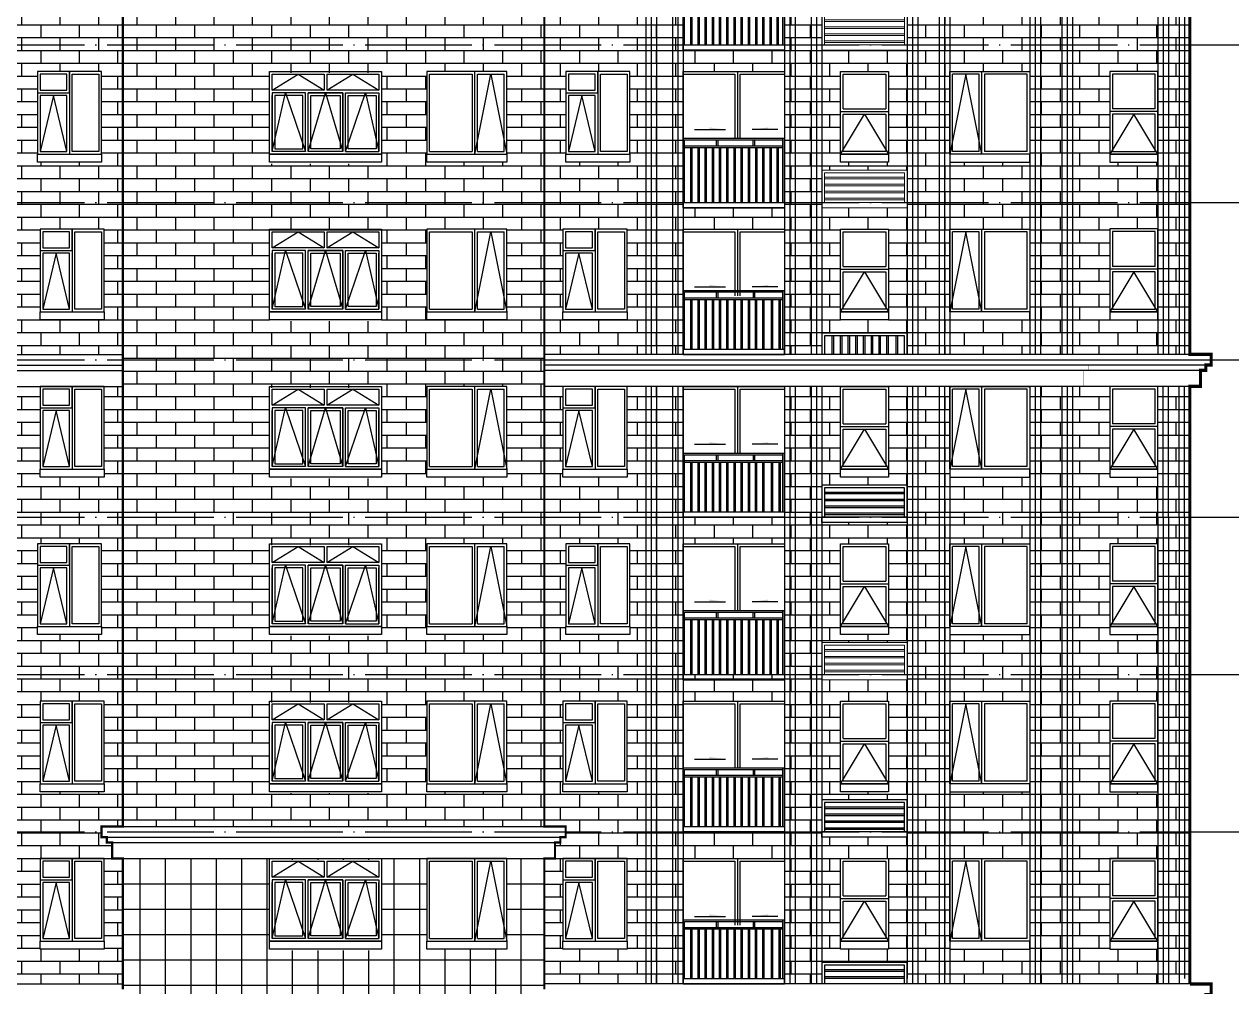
# Model space of a CAD drawing. Extents: x 115549 to 768939, y -502199 to 402497.
# Drawn here: x 205468 to 228105, y -29338 to -11293 of the extents above; entities that cross this region are included whole.
import ezdxf

# ---------------------------------------------------------------- set-up
doc = ezdxf.new("R2010")
doc.units = 0
doc.header["$LTSCALE"] = 1000
doc.header["$MEASUREMENT"] = 0
doc.linetypes.add('DOTE', pattern=[2.42, 2, -0.2, 0.02, -0.2])
doc.layers.add('_0', color=7, linetype='Continuous', lineweight=9)
for name, color, linetype in [('DIM_SYMB', 3, 'Continuous'), ('DOTE', 16, 'DOTE'), ('LM-玻璃', 146, 'Continuous'), ('WINDOW', 4, 'Continuous'), ('栏杆', 11, 'Continuous'), ('看线', 163, 'Continuous'), ('窗口线', 7, 'Continuous'), ('立面线', 172, 'Continuous')]:
    doc.layers.add(name, color=color, linetype=linetype)
pattern_1 = [(0, (-135683.46, -101699.97), (0, 240.41565), []), (90, (-135683.46, -101699.97), (-360.5784, 240.41565), [240.41565, -240.4156])]

# ---------------------------------------------------------------- blocks, each defined once
blk = doc.blocks.new('fdfsassd')
at = {"layer": 'LM-玻璃', "ltscale": 0.2}
for p, q in [((-629916, -556267), (-629916, -554817)), ((-629916, -554817), (-629116, -554817)), ((-629116, -554817), (-629116, -556267)), ((-629016, -554817), (-628516, -554817)), ((-628516, -556267), (-628516, -554817)), ((-629966, -556317), (-628466, -556317)), ((-629916, -556267), (-629116, -556267)), ((-629916, -556267), (-629116, -556267)), ((-629866, -556267), (-629866, -556267)), ((-629116, -556267), (-629116, -556267)), ((-629066, -556267), (-629066, -556267)), ((-629016, -556267), (-628516, -556267)), ((-629016, -556267), (-628566, -556267)), ((-628516, -556267), (-628516, -556267))]:
    blk.add_line(p, q, dxfattribs=at)
blk.add_lwpolyline([(-628466, -554767), (-629966, -554767), (-629966, -556317), (-628466, -556317)], close=True, dxfattribs=at)
for points in [[(-628516, -554767), (-629916, -554767)], [(-629066, -556317), (-629066, -554767)], [(-629016, -555767), (-629016, -554817)], [(-629016, -556267), (-629016, -555666)], [(-629016, -556267), (-629016, -556267)]]:
    blk.add_lwpolyline(points, dxfattribs=at)
at = {"layer": 'WINDOW', "color": 250}
blk.add_lwpolyline([(-629066, -556317), (-628766, -554817), (-628466, -556317)], dxfattribs=at)
blk = doc.blocks.new('dfgfdgdfdd')
at = {"layer": 'LM-玻璃', "ltscale": 0.2}
blk.add_lwpolyline([(-627266, -557867), (-626366, -557867), (-626366, -559417), (-627266, -559417)], close=True, dxfattribs=at)
for points in [[(-627216, -558567), (-627216, -557917), (-626416, -557917), (-626416, -558567)], [(-627266, -558617), (-626366, -558617)], [(-627216, -558567), (-626416, -558567)], [(-626416, -558667), (-626416, -559367), (-627216, -559367), (-627216, -558667)], [(-627216, -558667), (-626416, -558667)]]:
    blk.add_lwpolyline(points, dxfattribs=at)
at = {"layer": 'WINDOW', "color": 250}
blk.add_lwpolyline([(-627266, -559417), (-626816, -558667), (-626366, -559417)], dxfattribs=at)
blk = doc.blocks.new('stgewrtwertwertw')
at = {"layer": 'DIM_SYMB'}
for points in [[(421374, 195878), (421074, 195878), (421074, 195918)], [(421877, 195878), (422177, 195878), (422177, 195918)]]:
    blk.add_hatch(color=256, dxfattribs=at).paths.add_polyline_path(points)
at = {"color": 4}
for p, q in [((423230, 194984), (424730, 194984)), ((423230, 194954), (424730, 194954)), ((423230, 194853), (424730, 194853)), ((423230, 194823), (424730, 194823)), ((423230, 194723), (424730, 194723)), ((423230, 194693), (424730, 194693)), ((423230, 194593), (424730, 194593)), ((423230, 194563), (424730, 194563))]:
    blk.add_line(p, q, dxfattribs=at)
at = {"const_width": 60}
blk.add_lwpolyline([(430080, 197464), (430080, 194514)], dxfattribs=at)
at = {"color": 4}
for points in [[(423180, 195114), (423180, 194514)], [(424780, 194514), (424780, 195114), (423183, 195114)], [(424730, 194514), (424730, 195064), (423230, 195064)], [(423230, 195064), (423230, 194514)]]:
    blk.add_lwpolyline(points, dxfattribs=at)
for points in [[(424780, 194514), (424780, 194514), (423180, 194514)], [(423180, 194414), (423180, 194414), (423180, 194514)], [(424780, 194414), (424780, 194414), (424780, 194514)], [(424780, 194414), (424780, 194414), (424780, 194514)], [(424780, 194414), (424780, 194414), (424780, 194514)], [(424780, 194414), (424780, 194414), (424780, 194514)], [(424780, 194414), (424780, 194414), (424780, 194514)], [(424780, 194414), (424780, 194414), (424780, 194514)], [(424780, 194414), (424780, 194414), (423180, 194414)]]:
    blk.add_lwpolyline(points)
at = {"layer": 'DIM_SYMB'}
for points in [[(420796, 195878), (420796, 195878), (421374, 195878)], [(422354, 195878), (422354, 195878), (421877, 195878)]]:
    blk.add_lwpolyline(points, dxfattribs=at)
at = {"layer": 'LM-玻璃', "ltscale": 0.2}
for p, q in [((420580, 195714), (420580, 196964)), ((420580, 196964), (422480, 196964))]:
    blk.add_line(p, q, dxfattribs=at)
for points in [[(409680, 195414), (409680, 196964), (408480, 196964), (408480, 195414), (409680, 195414)], [(409080, 196964), (409080, 195414)], [(419580, 195414), (419580, 196964), (418380, 196964), (418380, 195414), (419580, 195414)], [(418980, 196964), (418980, 195414)], [(421602, 196964), (421602, 195714)], [(422480, 196964), (422480, 195714)], [(420580, 196914), (421552, 196914)], [(421552, 196914), (421552, 195714)], [(421652, 195714), (421652, 196914)], [(421652, 196914), (422480, 196914)]]:
    blk.add_lwpolyline(points, dxfattribs=at)
for points in [[(409080, 196964), (408480, 196964), (408480, 196564), (409080, 196564)], [(418980, 196964), (418380, 196964), (418380, 196564), (418980, 196564)], [(409030, 196914), (408530, 196914), (408530, 196614), (409030, 196614)], [(409130, 196914), (409630, 196914), (409630, 195464), (409130, 195464)], [(418930, 196914), (418430, 196914), (418430, 196614), (418930, 196614)], [(419030, 196914), (419530, 196914), (419530, 195464), (419030, 195464)], [(409030, 196514), (408530, 196514), (408530, 195464), (409030, 195464)], [(418930, 196514), (418430, 196514), (418430, 195464), (418930, 195464)]]:
    blk.add_lwpolyline(points, close=True, dxfattribs=at)
at = {"layer": 'WINDOW', "color": 250}
for points in [[(409030, 195464), (408780, 196514), (408530, 195464)], [(418930, 195464), (418680, 196514), (418430, 195464)]]:
    blk.add_lwpolyline(points, dxfattribs=at)
at = {"layer": '栏杆', "ltscale": 0.2}
for p, q in [((420580, 195714), (422480, 195714)), ((420610, 195684), (422450, 195684)), ((420610, 195574), (422450, 195574)), ((420610, 195544), (422450, 195544)), ((420580, 194514), (422480, 194514)), ((420580, 194414), (422480, 194414))]:
    blk.add_line(p, q, dxfattribs=at)
for points in [[(420580, 194514), (420580, 195714)], [(420610, 194514), (420610, 195684)], [(421208, 195574), (421208, 195684)], [(421238, 195574), (421238, 195684)], [(421897, 195574), (421897, 195684)], [(421927, 195574), (421927, 195684)], [(422450, 194514), (422450, 195714)], [(422480, 194514), (422480, 195714)], [(420720, 195544), (420720, 194514)], [(420745, 195544), (420745, 194514)], [(420855, 195544), (420855, 194514)], [(420880, 195544), (420880, 194514)], [(420990, 195544), (420990, 194514)], [(421015, 195544), (421015, 194514)], [(421125, 195544), (421125, 194514)], [(421150, 195544), (421150, 194514)], [(421260, 195544), (421260, 194514)], [(421285, 195544), (421285, 194514)], [(421395, 195544), (421395, 194514)], [(421420, 195544), (421420, 194514)], [(421530, 195544), (421530, 194514)], [(421555, 195544), (421555, 194514)], [(421665, 195544), (421665, 194514)], [(421690, 195544), (421690, 194514)], [(421800, 195544), (421800, 194514)], [(421825, 195544), (421825, 194514)], [(421935, 195544), (421935, 194514)], [(421960, 195544), (421960, 194514)], [(422070, 195544), (422070, 194514)], [(422095, 195544), (422095, 194514)], [(422205, 195544), (422205, 194514)], [(422230, 195544), (422230, 194514)], [(422340, 195544), (422340, 194514)], [(422365, 195544), (422365, 194514)]]:
    blk.add_lwpolyline(points, dxfattribs=at)
blk.add_lwpolyline([(420580, 194514), (422480, 194514), (422480, 194414), (420580, 194414)], close=True, dxfattribs=at)
at = {"layer": '立面线'}
for p, q in [((419880, 197464), (419880, 194514)), ((419880, 197464), (419880, 194514)), ((419980, 197464), (419980, 194514)), ((420080, 197464), (420080, 194514)), ((420380, 197464), (420380, 194514)), ((420480, 197464), (420480, 194514)), ((420580, 197464), (420580, 194414)), ((422480, 197464), (422480, 194514)), ((422580, 197464), (422580, 194514)), ((422680, 197464), (422680, 194514)), ((422980, 197464), (422980, 194514)), ((423080, 197464), (423080, 194514)), ((423180, 197464), (423180, 194514)), ((424780, 197464), (424780, 194514)), ((424880, 197464), (424880, 194514)), ((424980, 197464), (424980, 194514)), ((425380, 197464), (425380, 194514)), ((425480, 197464), (425480, 194514)), ((425580, 197464), (425580, 194514)), ((427080, 197464), (427080, 194514)), ((427180, 197464), (427180, 194514)), ((427280, 197464), (427280, 194514)), ((427680, 197464), (427680, 194514)), ((427780, 197464), (427780, 194514)), ((427880, 197464), (427880, 194514)), ((429480, 197464), (429480, 194514)), ((429580, 197464), (429580, 194514)), ((429680, 197464), (429680, 194514)), ((429880, 197464), (429880, 194514)), ((429980, 197464), (429980, 194514))]:
    blk.add_line(p, q, dxfattribs=at)
at = {"layer": '立面线', "color": 0, "const_width": 40}
for points in [[(410080, 197464), (410080, 194514)], [(417980, 197464), (417980, 194514)]]:
    blk.add_lwpolyline(points, dxfattribs=at)
at = {"layer": '立面线', "ltscale": 20}
for points in [[(408480, 195414), (409680, 195414), (409680, 195264), (408480, 195264)], [(415780, 195414), (417280, 195414), (417280, 195264), (415780, 195264)], [(418380, 195414), (419580, 195414), (419580, 195264), (418380, 195264)], [(423529, 195414), (424429, 195414), (424429, 195264), (423529, 195264)], [(427080, 195414), (425580, 195414), (425580, 195264), (427080, 195264)], [(429480, 195414), (428580, 195414), (428580, 195264), (429480, 195264)]]:
    blk.add_lwpolyline(points, close=True, dxfattribs=at)
at = {"layer": 'WINDOW'}
for name, p in [('fdfsassd', (1045746, 751731)), ('dfgfdgdfdd', (1050796, 754831))]:
    blk.add_blockref(name, p, dxfattribs=at)
at = {"layer": 'WINDOW', "xscale": -1}
for name, p in [('fdfsassd', (-202887, 751731)), ('dfgfdgdfdd', (-197787, 754831))]:
    blk.add_blockref(name, p, dxfattribs=at)
blk = doc.blocks.new('edwd')
at = {"layer": '栏杆', "ltscale": 0.2}
for p, q in [((519110, -51680), (521010, -51680)), ((519140, -51710), (520980, -51710)), ((519140, -51820), (520980, -51820)), ((519140, -51850), (520980, -51850)), ((519110, -52780), (521010, -52780)), ((519110, -52880), (521010, -52880))]:
    blk.add_line(p, q, dxfattribs=at)
for points in [[(519110, -52780), (519110, -51680)], [(519140, -52780), (519140, -51710)], [(519738, -51820), (519738, -51710)], [(519768, -51820), (519768, -51710)], [(520428, -51820), (520428, -51710)], [(520458, -51820), (520458, -51710)], [(520980, -52780), (520980, -51680)], [(521010, -52780), (521010, -51680)], [(519250, -51850), (519250, -52780)], [(519275, -51850), (519275, -52780)], [(519385, -51850), (519385, -52780)], [(519410, -51850), (519410, -52780)], [(519520, -51850), (519520, -52780)], [(519545, -51850), (519545, -52780)], [(519655, -51850), (519655, -52780)], [(519680, -51850), (519680, -52780)], [(519790, -51850), (519790, -52780)], [(519815, -51850), (519815, -52780)], [(519925, -51850), (519925, -52780)], [(519950, -51850), (519950, -52780)], [(520060, -51850), (520060, -52780)], [(520085, -51850), (520085, -52780)], [(520195, -51850), (520195, -52780)], [(520220, -51850), (520220, -52780)], [(520330, -51850), (520330, -52780)], [(520355, -51850), (520355, -52780)], [(520465, -51850), (520465, -52780)], [(520490, -51850), (520490, -52780)], [(520600, -51850), (520600, -52780)], [(520625, -51850), (520625, -52780)], [(520760, -51850), (520760, -52780)], [(520785, -51850), (520785, -52780)], [(520905, -51850), (520905, -52780)], [(520930, -51850), (520930, -52780)]]:
    blk.add_lwpolyline(points, dxfattribs=at)
blk.add_lwpolyline([(519110, -52780), (521010, -52780), (521010, -52880), (519110, -52880)], close=True, dxfattribs=at)
blk = doc.blocks.new('setyetyetertyeryer')
at = {"layer": 'LM-玻璃', "ltscale": 0.2}
for p, q in [((362775, 78550), (362775, 78250)), ((362825, 78550), (362825, 78250)), ((362475, 77100), (362475, 78200)), ((363125, 77100), (363125, 78200))]:
    blk.add_line(p, q, dxfattribs=at)
for points in [[(361750, 78600), (363850, 78600), (363850, 77050), (361750, 77050)], [(362375, 78150), (361850, 78150), (361850, 77150), (362375, 77150)], [(362475, 78200), (363125, 78200), (363125, 77100), (362475, 77100)], [(362525, 78150), (363075, 78150), (363075, 77150), (362525, 77150)], [(363225, 78150), (363750, 78150), (363750, 77150), (363225, 77150)]]:
    blk.add_lwpolyline(points, close=True, dxfattribs=at)
for points in [[(361800, 78250), (361800, 78550), (362775, 78550)], [(361800, 78250), (361800, 78550), (362775, 78550)], [(362775, 78250), (361800, 78250), (361800, 78550), (362775, 78550)], [(362825, 78550), (363800, 78550), (363800, 78250)], [(362825, 78550), (363800, 78550), (363800, 78250)], [(362825, 78550), (363800, 78550), (363800, 78250), (362825, 78250)], [(362425, 77100), (362425, 78200), (361800, 78200), (361800, 77100)], [(362425, 77100), (361800, 77100), (361800, 78150)], [(363125, 78200), (362475, 78200)], [(363175, 77100), (363175, 78200), (363800, 78200), (363800, 77100)], [(363175, 77100), (363800, 77100), (363800, 78150)], [(363125, 77100), (362475, 77100)]]:
    blk.add_lwpolyline(points, dxfattribs=at)
at = {"layer": 'WINDOW', "color": 250}
for points in [[(361800, 78250), (362288, 78550), (362775, 78250)], [(362825, 78250), (363313, 78550), (363800, 78250)], [(361800, 77100), (362050, 78200), (362425, 77100)], [(362475, 77100), (362800, 78200), (363125, 77100)], [(363175, 77100), (363550, 78200), (363800, 77100)]]:
    blk.add_lwpolyline(points, dxfattribs=at)
at = {"layer": '立面线', "ltscale": 20}
blk.add_lwpolyline([(361750, 77050), (363850, 77050), (363850, 76900), (361750, 76900)], close=True, dxfattribs=at)

msp = doc.modelspace()

# ---------------------------------------------------------------- hatches: boundary and pattern name
at = {"layer": 'DIM_SYMB'}
for points in [[(218612, -16219), (218312, -16219), (218312, -16179)], [(219115.1, -16219), (219415.1, -16219), (219415.1, -16179)], [(218611.9, -19169), (218311.9, -19169), (218311.9, -19129)], [(219115.1, -19169), (219415.1, -19169), (219415.1, -19129)], [(218611.9, -25069), (218311.9, -25069), (218311.9, -25029)], [(219115.1, -25069), (219415.1, -25069), (219415.1, -25029)], [(218611.9, -28019), (218311.9, -28019), (218311.9, -27979)], [(219115.1, -28019), (219415.1, -28019), (219415.1, -27979)]]:
    msp.add_hatch(color=256, dxfattribs=at).paths.add_polyline_path(points)
at = {"layer": '看线'}
h = msp.add_hatch(dxfattribs=at)
h.set_pattern_fill('AR-BRSTD', color=32, scale=300)
h.set_pattern_definition(pattern_1)
h.paths.add_polyline_path([(207318, 8467), (215218, 8467), (215218, -26333), (207318, -26333)])
h.paths.add_polyline_path([(210068, 6741.8), (212168, 6741.8), (212168, 8441.8), (210068, 8441.8)], flags=16)
h.paths.add_polyline_path([(213018, 6767), (214518, 6767), (214518, 8467), (213018, 8467)], flags=16)
h.paths.add_polyline_path([(210068, 3791.8), (212168, 3791.8), (212168, 5491.8), (210068, 5491.8)], flags=16)
h.paths.add_polyline_path([(213018, 3817), (214518, 3817), (214518, 5517), (213018, 5517)], flags=16)
h.paths.add_polyline_path([(210068, 841.8), (211832.8, 841.8), (211832.8, 2541.8), (210068, 2541.8)], flags=0)
h.paths.add_polyline_path([(210068, 841.8), (211868, 841.8), (211868, 2541.8), (210068, 2541.8)], flags=16)
h.paths.add_polyline_path([(210068, 841.8), (211868, 841.8), (211868, 2541.8), (210068, 2541.8)], flags=16)
h.paths.add_polyline_path([(213018, 867), (214518, 867), (214518, 2567), (213018, 2567)], flags=16)
h.paths.add_polyline_path([(210068, -2108.2), (212168, -2108.2), (212168, -408.2), (210068, -408.2)], flags=16)
h.paths.add_polyline_path([(213018, -2083), (214518, -2083), (214518, -383), (213018, -383)], flags=16)
h.paths.add_polyline_path([(210068, -5058.2), (212168, -5058.2), (212168, -3358.2), (210068, -3358.2)], flags=16)
h.paths.add_polyline_path([(213018, -5033), (214518, -5033), (214518, -3333), (213018, -3333)], flags=16)
h.paths.add_polyline_path([(210068, -8008.2), (212168, -8008.2), (212168, -6308.2), (210068, -6308.2)], flags=16)
h.paths.add_polyline_path([(213018, -7983), (214518, -7983), (214518, -6283), (213018, -6283)], flags=16)
h.paths.add_polyline_path([(210068, -10958.2), (212168, -10958.2), (212168, -9258.2), (210068, -9258.2)], flags=16)
h.paths.add_polyline_path([(213018, -10933), (214518, -10933), (214518, -9233), (213018, -9233)], flags=16)
h.paths.add_polyline_path([(210068, -13908.2), (212168, -13908.2), (212168, -12208.2), (210068, -12208.2)], flags=16)
h.paths.add_polyline_path([(213018, -13883), (214518, -13883), (214518, -12183), (213018, -12183)], flags=16)
h.paths.add_polyline_path([(210068, -16858.2), (212168, -16858.2), (212168, -15158.2), (210068, -15158.2)], flags=16)
h.paths.add_polyline_path([(213018, -16833), (214518, -16833), (214518, -15133), (213018, -15133)], flags=16)
h.paths.add_polyline_path([(210068, -19808.2), (212168, -19808.2), (212168, -18108.2), (210068, -18108.2)], flags=16)
h.paths.add_polyline_path([(213018, -19783), (214518, -19783), (214518, -18083), (213018, -18083)], flags=16)
h.paths.add_polyline_path([(210068, -22758.2), (212168, -22758.2), (212168, -21058.2), (210068, -21058.2)], flags=16)
h.paths.add_polyline_path([(213018, -22733), (214518, -22733), (214518, -21033), (213018, -21033)], flags=16)
h.paths.add_polyline_path([(210068, -25708.2), (212168, -25708.2), (212168, -24008.2), (210068, -24008.2)], flags=16)
h.paths.add_polyline_path([(213018, -25683), (214518, -25683), (214518, -23983), (213018, -23983)], flags=16)
h.paths.add_polyline_path([(210068, 991.8), (212168, 991.8), (212168, 2541.8), (210068, 2541.8)], flags=16)
h = msp.add_hatch(dxfattribs=at)
h.set_pattern_fill('AR-BRSTD', color=32, scale=300)
h.set_pattern_definition(pattern_1)
h.paths.add_polyline_path([(195218, -3333), (207318, -3333), (207318, -17483), (195218, -17483)])
h.paths.add_polyline_path([(195818.4, -5033), (196718.4, -5033), (196718.4, -3333), (195818.4, -3333)], flags=16)
h.paths.add_polyline_path([(198218, -5033), (199718, -5033), (199718, -3333), (198218, -3333)], flags=16)
h.paths.add_polyline_path([(200868.5, -5033), (201768.5, -5033), (201768.5, -3333), (200868.5, -3333)], flags=16)
h.paths.add_polyline_path([(205768, -5033), (206968, -5033), (206968, -3333), (205768, -3333)], flags=16)
h.paths.add_polyline_path([(195818.4, -7983), (196718.4, -7983), (196718.4, -6283), (195818.4, -6283)], flags=16)
h.paths.add_polyline_path([(198218, -7983), (199718, -7983), (199718, -6283), (198218, -6283)], flags=16)
h.paths.add_polyline_path([(200868.4, -7983), (201768.4, -7983), (201768.4, -6283), (200868.4, -6283)], flags=16)
h.paths.add_polyline_path([(195818.4, -10933), (196718.4, -10933), (196718.4, -9233), (195818.4, -9233)], flags=16)
h.paths.add_polyline_path([(198218, -10933), (199718, -10933), (199718, -9233), (198218, -9233)], flags=16)
h.paths.add_polyline_path([(200868.4, -10933), (201768.4, -10933), (201768.4, -9233), (200868.4, -9233)], flags=16)
h.paths.add_polyline_path([(195818.4, -13883), (196718.4, -13883), (196718.4, -12183), (195818.4, -12183)], flags=16)
h.paths.add_polyline_path([(198218, -13883), (199718, -13883), (199718, -12183), (198218, -12183)], flags=16)
h.paths.add_polyline_path([(195818.4, -16833), (196718.4, -16833), (196718.4, -15133), (195818.4, -15133)], flags=16)
h.paths.add_polyline_path([(198218, -16833), (199718, -16833), (199718, -15133), (198218, -15133)], flags=16)
h.paths.add_polyline_path([(205718, -7983), (206918, -7983), (206918, -6283), (205718, -6283)], flags=16)
h.paths.add_polyline_path([(205718, -10933), (206918, -10933), (206918, -9233), (205718, -9233)], flags=16)
h.paths.add_polyline_path([(205718, -13883), (206918, -13883), (206918, -12183), (205718, -12183)], flags=16)
h.paths.add_polyline_path([(205768, -16833), (206968, -16833), (206968, -15133), (205768, -15133)], flags=16)
h.paths.add_polyline_path([(202818.1, -5783), (204718.2, -5783), (204718.1, -3333), (202818, -3333)], flags=16)
h.paths.add_polyline_path([(202818.1, -8733), (204718.1, -8733), (204718.1, -6283), (202818.1, -6283)], flags=16)
h.paths.add_polyline_path([(202818.1, -11683), (204718.2, -11683), (204718.2, -9233), (202818.1, -9233)], flags=16)
h.paths.add_polyline_path([(202818.1, -14633), (204718.2, -14633), (204718.2, -12183), (202818.1, -12183)], flags=16)
h.paths.add_polyline_path([(202818, -17383), (204718.1, -17383), (204718.1, -15133), (202818, -15133)], flags=16)
h.paths.add_polyline_path([(200868.5, -16832.8), (201768.5, -16832.8), (201768.5, -15132.8), (200868.5, -15132.8)], flags=16)
h.paths.add_polyline_path([(200868.4, -13883), (201768.4, -13883), (201768.4, -12183), (200868.4, -12183)], flags=16)
h.paths.add_polyline_path([(200521.5, -5883), (202118, -5883), (202118, -5183), (200521.5, -5183)], flags=16)
h.paths.add_polyline_path([(200518, -8833), (202118, -8833), (202118, -8133), (200518, -8133)], flags=16)
h.paths.add_polyline_path([(200521.5, -11783), (202118, -11783), (202118, -11083), (200521.5, -11083)], flags=16)
h.paths.add_polyline_path([(200521.5, -14733), (202118, -14733), (202118, -14033), (200521.5, -14033)], flags=16)
h.paths.add_polyline_path([(200518, -17483), (202118, -17483), (202118, -17082.8), (200518, -17082.8)], flags=16)
h = msp.add_hatch(dxfattribs=at)
h.set_pattern_fill('AR-BRSTD', color=32, scale=300)
h.set_pattern_definition(pattern_1)
h.paths.add_polyline_path([(215218, -3333), (227318, -3333), (227318, -17483), (215218, -17483)])
h.paths.add_polyline_path([(215568, -5033), (216768, -5033), (216768, -3333), (215568, -3333)], flags=16)
h.paths.add_polyline_path([(215618, -7983), (216818, -7983), (216818, -6283), (215618, -6283)], flags=16)
h.paths.add_polyline_path([(215618, -10933), (216818, -10933), (216818, -9233), (215618, -9233)], flags=16)
h.paths.add_polyline_path([(215618, -13883), (216818, -13883), (216818, -12183), (215618, -12183)], flags=16)
h.paths.add_polyline_path([(215568, -16833), (216768, -16833), (216768, -15133), (215568, -15133)], flags=16)
h.paths.add_polyline_path([(225818, -5033), (226718, -5033), (226718, -3333), (225818, -3333)])
h.paths.add_polyline_path([(222818, -5033), (224318, -5033), (224318, -3333), (222818, -3333)])
h.paths.add_polyline_path([(220767.6, -5033.3), (221667.6, -5033.3), (221667.6, -3333.3), (220767.6, -3333.3)], flags=16)
h.paths.add_polyline_path([(217818, -5783), (219718, -5783), (219718, -3333), (217818, -3333)])
h.paths.add_polyline_path([(220767.6, -7983), (221667.6, -7983), (221667.6, -6283), (220767.6, -6283)], flags=16)
h.paths.add_polyline_path([(222818, -7983), (224318, -7983), (224318, -6283), (222818, -6283)], flags=16)
h.paths.add_polyline_path([(225818, -7983), (226718, -7983), (226718, -6283), (225818, -6283)], flags=16)
h.paths.add_polyline_path([(217818, -8833), (219718, -8833), (219718, -6283), (217818, -6283)], flags=16)
h.paths.add_polyline_path([(220767.6, -10933), (221667.6, -10933), (221667.6, -9233), (220767.6, -9233)], flags=16)
h.paths.add_polyline_path([(217818, -11783), (219718, -11783), (219718, -9233), (217818, -9233)], flags=16)
h.paths.add_polyline_path([(222818, -10933), (224318, -10933), (224318, -9233), (222818, -9233)], flags=16)
h.paths.add_polyline_path([(225818, -10933), (226718, -10933), (226718, -9233), (225818, -9233)], flags=16)
h.paths.add_polyline_path([(225818, -13883), (226718, -13883), (226718, -12183), (225818, -12183)], flags=16)
h.paths.add_polyline_path([(222818, -13883), (224318, -13883), (224318, -12183), (222818, -12183)], flags=16)
h.paths.add_polyline_path([(220767.6, -13883), (221667.6, -13883), (221667.6, -12183), (220767.6, -12183)], flags=16)
h.paths.add_polyline_path([(217818, -14733), (219718, -14733), (219718, -12183), (217818, -12183)], flags=16)
h.paths.add_polyline_path([(217818, -17483), (219718, -17483), (219718, -15133), (217818, -15133)], flags=17)
h.paths.add_polyline_path([(220767.6, -16833.3), (221667.6, -16833.3), (221667.6, -15133.3), (220767.6, -15133.3)], flags=16)
h.paths.add_polyline_path([(222818, -16833), (224318, -16833), (224318, -15133), (222818, -15133)], flags=16)
h.paths.add_polyline_path([(225818, -16833), (226718, -16833), (226718, -15133), (225818, -15133)], flags=16)
h.paths.add_polyline_path([(220421.6, -17483.3), (222018, -17483.3), (222018, -17083.3), (220421.6, -17083.3)])
h.paths.add_polyline_path([(220418, -14733), (222018, -14733), (222018, -14033), (220418, -14033)], flags=16)
h.paths.add_polyline_path([(220421.6, -11783), (222018, -11783), (222018, -11083), (220421.6, -11083)], flags=16)
h.paths.add_polyline_path([(220421.6, -8833), (222018, -8833), (222018, -8133), (220421.6, -8133)], flags=16)
h.paths.add_polyline_path([(220421.5, -5883.3), (222018, -5883.3), (222018, -5183.3), (220421.5, -5183.3)], flags=16)
h = msp.add_hatch(dxfattribs=at)
h.set_pattern_fill('AR-BRSTD', color=32, scale=300)
h.set_pattern_definition(pattern_1)
h.paths.add_polyline_path([(195818.4, -19783), (196718.4, -19783), (196718.4, -18083), (195818.4, -18083)])
h.paths.add_polyline_path([(198218, -19783), (199718, -19783), (199718, -18083), (198218, -18083)])
h.paths.add_polyline_path([(195818.4, -22733), (196718.4, -22733), (196718.4, -21033), (195818.4, -21033)], flags=16)
h.paths.add_polyline_path([(198218, -22733), (199718, -22733), (199718, -21033), (198218, -21033)], flags=16)
h.paths.add_polyline_path([(195818.4, -25683), (196718.4, -25683), (196718.4, -23983), (195818.4, -23983)], flags=16)
h.paths.add_polyline_path([(198218, -25683), (199718, -25683), (199718, -23983), (198218, -23983)], flags=16)
h.paths.add_polyline_path([(195818.4, -28633), (196718.4, -28633), (196718.4, -26933), (195818.4, -26933)], flags=16)
h.paths.add_polyline_path([(198218, -28633), (199718, -28633), (199718, -26933), (198218, -26933)], flags=16)
h.paths.add_polyline_path([(205768, -19783), (206968, -19783), (206968, -18083), (205768, -18083)], flags=16)
h.paths.add_polyline_path([(205718, -22733), (206918, -22733), (206918, -21033), (205718, -21033)], flags=16)
h.paths.add_polyline_path([(205768, -25683), (206968, -25683), (206968, -23983), (205768, -23983)], flags=16)
h.paths.add_polyline_path([(205768, -28633), (206968, -28633), (206968, -26933), (205768, -26933)], flags=16)
h.paths.add_polyline_path([(202818.2, -20533), (204718.2, -20533), (204718.1, -18083), (202818.1, -18083)])
h.paths.add_polyline_path([(202818.1, -23483), (204718.2, -23483), (204718.2, -21033), (202818.1, -21033)], flags=16)
h.paths.add_polyline_path([(202818.1, -26433), (204718.1, -26433), (204718.1, -23983), (202818.1, -23983)], flags=16)
h.paths.add_polyline_path([(202818, -29283), (204718.1, -29283), (204718.1, -26933), (202818, -26933)], flags=17)
h.paths.add_polyline_path([(200868.5, -28633), (201768.5, -28633), (201768.5, -26933), (200868.5, -26933)], flags=16)
h.paths.add_polyline_path([(200868.5, -25683), (201768.5, -25683), (201768.5, -23983), (200868.5, -23983)], flags=16)
h.paths.add_polyline_path([(200868.4, -22733), (201768.4, -22733), (201768.4, -21033), (200868.4, -21033)], flags=16)
h.paths.add_polyline_path([(200868.5, -19783), (201768.5, -19783), (201768.5, -18083), (200868.5, -18083)])
h.paths.add_polyline_path([(200518, -20633), (202118, -20633), (202118, -19933), (200518, -19933)], flags=16)
h.paths.add_polyline_path([(200521.5, -23583), (202118, -23583), (202118, -22883), (200521.5, -22883)], flags=16)
h.paths.add_polyline_path([(200521.5, -26533), (202118, -26533), (202118, -25833), (200521.5, -25833)], flags=16)
h.paths.add_polyline_path([(200521.5, -29283), (202118, -29283), (202118, -28883), (200521.5, -28883)], flags=16)
h.paths.add_polyline_path([(206918, -26333), (207318, -26333), (207318, -18083), (195218, -18083), (195218, -29283), (207318, -29283), (207318, -26933), (207118, -26933), (207118, -26633), (207018, -26633), (207018, -26533), (206918, -26533)])
h = msp.add_hatch(dxfattribs=at)
h.set_pattern_fill('AR-BRSTD', color=32, scale=300)
h.set_pattern_definition(pattern_1)
h.paths.add_polyline_path([(215568, -19783), (216768, -19783), (216768, -18083), (215568, -18083)], flags=16)
h.paths.add_polyline_path([(215618, -22733), (216818, -22733), (216818, -21033), (215618, -21033)], flags=16)
h.paths.add_polyline_path([(215568, -25683), (216768, -25683), (216768, -23983), (215568, -23983)], flags=16)
h.paths.add_polyline_path([(217818, -20533), (219718, -20533), (219718, -18083), (217818, -18083)])
h.paths.add_polyline_path([(217818, -23483), (219717.9, -23483), (219717.9, -21033), (217818, -21033)], flags=16)
h.paths.add_polyline_path([(217818.1, -26433), (219718, -26433), (219717.9, -23983), (217818, -23983)], flags=16)
h.paths.add_polyline_path([(217818, -29283), (219717.9, -29283), (219717.9, -26933), (217818, -26933)], flags=17)
h.paths.add_polyline_path([(220767.6, -19783.3), (221667.6, -19783.3), (221667.6, -18083.3), (220767.6, -18083.3)], flags=16)
h.paths.add_polyline_path([(222818, -19783), (224318, -19783), (224318, -18083), (222818, -18083)])
h.paths.add_polyline_path([(225818, -19783), (226718, -19783), (226718, -18083), (225818, -18083)])
h.paths.add_polyline_path([(225818, -22733), (226718, -22733), (226718, -21033), (225818, -21033)], flags=16)
h.paths.add_polyline_path([(222818, -22733), (224318, -22733), (224318, -21033), (222818, -21033)], flags=16)
h.paths.add_polyline_path([(220767.6, -22733), (221667.6, -22733), (221667.6, -21033), (220767.6, -21033)], flags=16)
h.paths.add_polyline_path([(220767.6, -25683.3), (221667.6, -25683.3), (221667.6, -23983.3), (220767.6, -23983.3)], flags=16)
h.paths.add_polyline_path([(222818, -25683), (224318, -25683), (224318, -23983), (222818, -23983)], flags=16)
h.paths.add_polyline_path([(225818, -25683), (226718, -25683), (226718, -23983), (225818, -23983)], flags=16)
h.paths.add_polyline_path([(220767.6, -28633.3), (221667.6, -28633.3), (221667.6, -26933.3), (220767.6, -26933.3)], flags=16)
h.paths.add_polyline_path([(222818, -28633), (224318, -28633), (224318, -26933), (222818, -26933)], flags=16)
h.paths.add_polyline_path([(225818, -28633), (226718, -28633), (226718, -26933), (225818, -26933)], flags=16)
h.paths.add_polyline_path([(215568, -28633), (216768, -28633), (216768, -26933), (215568, -26933)], flags=16)
h.paths.add_polyline_path([(220421.5, -29283.3), (222018, -29283.3), (222018, -28883.3), (220421.5, -28883.3)])
h.paths.add_polyline_path([(220418, -26533.3), (222018, -26533.3), (222018, -25833.3), (220418, -25833.3)], flags=16)
h.paths.add_polyline_path([(220421.6, -23583), (222018, -23583), (222018, -22883), (220421.6, -22883)], flags=16)
h.paths.add_polyline_path([(220421.5, -20633.3), (222018, -20633.3), (222018, -19933.3), (220421.5, -19933.3)], flags=16)
h.paths.add_polyline_path([(215218, -26333), (215618, -26333), (215618, -26533), (215518, -26533), (215518, -26633), (215418, -26633), (215418, -26933), (215218, -26933), (215218, -29283), (227318, -29283), (227318, -18083), (215218, -18083)])
h = msp.add_hatch(dxfattribs=at)
h.set_pattern_fill('ANSI37', color=8, scale=300, angle=45)
h.set_pattern_definition([(90, (-161450.86, -101699.97), (-476.25, 9e-14), []), (180, (-161450.86, -101699.97), (-9e-14, -476.25), [])])
h.paths.add_polyline_path([(207318, -26933), (215218, -26933), (215218, -34233), (207318, -34233)])
h.paths.add_polyline_path([(210068, -28658.2), (212168, -28658.2), (212168, -26958.2), (210068, -26958.2)], flags=16)
h.paths.add_polyline_path([(213018, -28633), (214518, -28633), (214518, -26933), (213018, -26933)], flags=16)
h.paths.add_polyline_path([(210068, -31608.2), (212168, -31608.2), (212168, -29908.2), (210068, -29908.2)], flags=16)
h.paths.add_polyline_path([(213018, -31583), (214518, -31583), (214518, -29883), (213018, -29883)], flags=16)
h.paths.add_polyline_path([(210068, -34233), (212168, -34233), (212168, -32858.2), (210068, -32858.2)], flags=17)
h.paths.add_polyline_path([(213018, -34233), (214518, -34233), (214518, -32833), (213018, -32833)], flags=17)

# ---------------------------------------------------------------- linework, layer by layer
at = {"color": 4}
for p, q in [((220471.3, -20063.6), (221971.3, -20063.6)), ((220471.3, -20093.6), (221971.3, -20093.6)), ((220471.3, -20193.8), (221971.3, -20193.8)), ((220471.3, -20223.8), (221971.3, -20223.8)), ((220471.3, -20324.1), (221971.3, -20324.1)), ((220471.3, -20354.1), (221971.3, -20354.1)), ((220471.3, -20454.4), (221971.3, -20454.4)), ((220471.3, -20484.4), (221971.3, -20484.4)), ((220468, -25963.6), (221968, -25963.6)), ((220468, -25993.6), (221968, -25993.6)), ((220468, -26093.8), (221968, -26093.8)), ((220468, -26123.8), (221968, -26123.8)), ((220468, -26224.1), (221968, -26224.1)), ((220468, -26254.1), (221968, -26254.1)), ((220468, -26354.4), (221968, -26354.4)), ((220468, -26384.4), (221968, -26384.4)), ((220468, -29013.6), (221968, -29013.6)), ((220468, -29043.6), (221968, -29043.6)), ((220468, -29143.8), (221968, -29143.8)), ((220468, -29173.8), (221968, -29173.8)), ((220468, -29274.1), (221968, -29274.1))]:
    msp.add_line(p, q, dxfattribs=at)
at = {"const_width": 60}
for points in [[(227318, -14633), (227318, -17483), (227718, -17483), (227718, -17683), (227618, -17683), (227618, -17783), (227518, -17783), (227518, -18083), (227318, -18083), (227318, -20533)], [(227318, -23483), (227318, -26433)]]:
    msp.add_lwpolyline(points, dxfattribs=at)
at = {"color": 4}
for points in [[(220418, -17083.3), (220418, -17483.3)], [(222018, -17483.3), (222018, -17083.3), (220421.6, -17083.3)], [(221968, -17483.3), (221968, -17133.3), (220468, -17133.3)], [(220468, -17133.5), (220468, -17483.3)], [(220605.7, -17133.5), (220605.7, -17483.3)], [(220635.7, -17133.5), (220635.7, -17483.3)], [(220764.3, -17133.5), (220764.3, -17483.3)], [(220794.3, -17133.5), (220794.3, -17483.3)], [(220908.6, -17133.5), (220908.6, -17483.3)], [(220938.6, -17133.5), (220938.6, -17483.3)], [(221052.9, -17133.5), (221052.9, -17483.3)], [(221082.9, -17133.5), (221082.9, -17483.3)], [(221197.2, -17133.5), (221197.2, -17483.3)], [(221227.2, -17133.5), (221227.2, -17483.3)], [(221341.6, -17133.5), (221341.6, -17483.3)], [(221371.6, -17133.5), (221371.6, -17483.3)], [(221485.9, -17133.5), (221485.9, -17483.3)], [(221515.9, -17133.5), (221515.9, -17483.3)], [(221630.2, -17133.5), (221630.2, -17483.3)], [(221660.2, -17133.5), (221660.2, -17483.3)], [(221806.5, -17133.5), (221806.5, -17483.3)], [(221836.5, -17133.5), (221836.5, -17483.3)], [(220605.7, -17683.3), (220605.7, -17683.5)], [(220635.7, -17683.3), (220635.7, -17683.5)], [(220764.3, -17683.3), (220764.3, -17683.5)], [(220794.3, -17683.3), (220794.3, -17683.5)], [(220908.6, -17683.3), (220908.6, -17683.5)], [(220938.6, -17683.3), (220938.6, -17683.5)], [(221052.9, -17683.3), (221052.9, -17683.5)], [(221082.9, -17683.3), (221082.9, -17683.5)], [(221197.2, -17683.3), (221197.2, -17683.5)], [(221227.2, -17683.3), (221227.2, -17683.5)], [(221341.6, -17683.3), (221341.6, -17683.5)], [(221371.6, -17683.3), (221371.6, -17683.5)], [(221485.9, -17683.3), (221485.9, -17683.5)], [(221515.9, -17683.3), (221515.9, -17683.5)], [(221630.2, -17683.3), (221630.2, -17683.5)], [(221660.2, -17683.3), (221660.2, -17683.5)], [(221806.5, -17683.3), (221806.5, -17683.5)], [(221836.5, -17683.3), (221836.5, -17683.5)], [(220418, -19933.3), (220418, -20533.5)], [(222018, -20533.3), (222018, -19933.3), (220421.5, -19933.3)], [(221968, -20533.3), (221968, -19983.3), (220468, -19983.3)], [(220468, -19983.5), (220468, -20533.5)], [(220418, -25833.3), (220418, -26433.5)], [(222018, -26433.3), (222018, -25833.3), (220421.5, -25833.3)], [(221968, -26433.3), (221968, -25883.3), (220468, -25883.3)], [(220468, -25883.5), (220468, -26433.5)], [(220418, -28883.3), (220418, -29283.3)], [(222018, -29283.3), (222018, -28883.3), (220421.5, -28883.3)], [(221968, -29283.3), (221968, -28933.3), (220468, -28933.3)], [(220468, -28933.5), (220468, -29283.3)]]:
    msp.add_lwpolyline(points, dxfattribs=at)
at = {"ltscale": 0.2}
for points, const_width in [([(205518.1, -18083), (205618.1, -18083), (205618.1, -17783), (205718.1, -17783), (205718.1, -17683), (205818.1, -17683), (205818.1, -17483), (205518.1, -17483)], 0.1), ([(217018, -18083), (216918, -18083), (216918, -17783), (216818, -17783), (216818, -17683), (216718, -17683), (216718, -17483), (217018, -17483)], 0.1), ([(220518, -18083.3), (220618, -18083.3), (220618, -17783.3), (220718, -17783.3), (220718, -17683.3), (220818, -17683.3), (220818, -17483.3), (220518, -17483.3)], 0.1), ([(221918, -18083.3), (221818, -18083.3), (221818, -17783.3), (221718, -17783.3), (221718, -17683.3), (221618, -17683.3), (221618, -17483.3), (221918, -17483.3)], 0.1), ([(225218, -18083), (225318, -18083), (225318, -17783), (225418, -17783), (225418, -17683), (225518, -17683), (225518, -17483), (225218, -17483)], 0.1), ([(205518.1, -29883), (205618.1, -29883), (205618.1, -29583), (205718.1, -29583), (205718.1, -29483), (205818.1, -29483), (205818.1, -29283), (205518.1, -29283)], 0.1), ([(217018, -29883), (216918, -29883), (216918, -29583), (216818, -29583), (216818, -29483), (216718, -29483), (216718, -29283), (217018, -29283)], 0.1), ([(220518, -29883.3), (220618, -29883.3), (220618, -29583.3), (220718, -29583.3), (220718, -29483.3), (220818, -29483.3), (220818, -29283.3), (220518, -29283.3)], 0.1), ([(221918, -29883.3), (221818, -29883.3), (221818, -29583.3), (221718, -29583.3), (221718, -29483.3), (221618, -29483.3), (221618, -29283.3), (221918, -29283.3)], 0.1), ([(225218, -29883), (225318, -29883), (225318, -29583), (225418, -29583), (225418, -29483), (225518, -29483), (225518, -29283), (225218, -29283)], 0.1), ([(227318, -29883), (227518, -29883), (227518, -29583), (227618, -29583), (227618, -29483), (227718, -29483), (227718, -29283), (227318, -29283)], 60)]:
    msp.add_lwpolyline(points, dxfattribs=dict(at, const_width=const_width))
for points in [[(222018, -17683.3), (222018, -17683.3), (220418, -17683.3)], [(222018, -17783.3), (222018, -17783.3), (220418, -17783.3)], [(222018, -20533.3), (222018, -20533.3), (220418, -20533.3)], [(220418, -20633.3), (220418, -20633.3), (220418, -20533.3)], [(222018, -20633.3), (222018, -20633.3), (222018, -20533.3)], [(222018, -20633.3), (222018, -20633.3), (222018, -20533.3)], [(222018, -20633.3), (222018, -20633.3), (222018, -20533.3)], [(222018, -20633.3), (222018, -20633.3), (220418, -20633.3)], [(222018, -26433.3), (222018, -26433.3), (220418, -26433.3)], [(220418, -26533.3), (220418, -26533.3), (220418, -26433.3)], [(222018, -26533.3), (222018, -26533.3), (222018, -26433.3)], [(222018, -26533.3), (222018, -26533.3), (222018, -26433.3)], [(222018, -26533.3), (222018, -26533.3), (222018, -26433.3)], [(222018, -26533.3), (222018, -26533.3), (220418, -26533.3)]]:
    msp.add_lwpolyline(points)
msp.add_lwpolyline([(227318, -26433, 60, 60, 0), (227318, -29283, 0, 0, 0), (227318, -29283, 0, 0, 0)], format="xyseb")
at = {"layer": 'DIM_SYMB'}
for points in [[(218034.8, -16219), (218034.8, -16219), (218612, -16219)], [(219592.3, -16219), (219592.3, -16219), (219115.1, -16219)], [(218034.7, -19169), (218034.7, -19169), (218611.9, -19169)], [(219592.2, -19169), (219592.2, -19169), (219115.1, -19169)], [(218034.7, -25069), (218034.7, -25069), (218611.9, -25069)], [(219592.2, -25069), (219592.2, -25069), (219115.1, -25069)], [(218034.7, -28019), (218034.7, -28019), (218611.9, -28019)], [(219592.2, -28019), (219592.2, -28019), (219115.1, -28019)]]:
    msp.add_lwpolyline(points, dxfattribs=at)
at = {"layer": 'DOTE'}
for p, q in [((192502.1, -11683), (230169.9, -11683)), ((192502.1, -14633), (207829, -14633)), ((192502.1, -14633), (230169.9, -14633)), ((192502.1, -17583), (230169.9, -17583)), ((215729, -17583), (230169.9, -17583)), ((192502.1, -20533), (230169.9, -20533)), ((192502.1, -23483), (230169.9, -23483)), ((192502.1, -26433), (230169.9, -26433))]:
    msp.add_line(p, q, dxfattribs=at)
at = {"layer": 'LM-玻璃', "ltscale": 0.2}
for p, q in [((217818, -16383), (217818, -15133)), ((217818, -15133), (219718, -15133)), ((217818, -19333), (217818, -18083)), ((217818, -18083), (219718, -18083)), ((217818, -25233), (217818, -23983)), ((217818, -23983), (219718, -23983)), ((217818, -28183), (217818, -26933)), ((217818, -26933), (219718, -26933))]:
    msp.add_line(p, q, dxfattribs=at)
for points in [[(206968, -16683), (206968, -15133), (205768, -15133), (205768, -16683), (206968, -16683)], [(206368, -15133), (206368, -16683)], [(216768, -16683), (216768, -15133), (215568, -15133), (215568, -16683), (216768, -16683)], [(216168, -15133), (216168, -16683)], [(218840.2, -15133), (218840.2, -16383)], [(219718, -15133), (219718, -16383)], [(217818, -15183), (218790.2, -15183)], [(218790.2, -15183), (218790.2, -16383)], [(218890.2, -16383), (218890.2, -15183)], [(218890.2, -15183), (219718, -15183)], [(206968, -19633), (206968, -18083), (205768, -18083), (205768, -19633), (206968, -19633)], [(206368, -18083), (206368, -19633)], [(216768, -19633), (216768, -18083), (215568, -18083), (215568, -19633), (216768, -19633)], [(216168, -18083), (216168, -19633)], [(218840.1, -18083), (218840.1, -19333)], [(219718, -18083), (219718, -19333)], [(217818, -18133), (218790.1, -18133)], [(218790.1, -18133), (218790.1, -19333)], [(218890.1, -19333), (218890.1, -18133)], [(218890.1, -18133), (219718, -18133)], [(206968, -25533), (206968, -23983), (205768, -23983), (205768, -25533), (206968, -25533)], [(206368, -23983), (206368, -25533)], [(216768, -25533), (216768, -23983), (215568, -23983), (215568, -25533), (216768, -25533)], [(216168, -23983), (216168, -25533)], [(218840.1, -23983), (218840.1, -25233)], [(219718, -23983), (219718, -25233)], [(217818, -24033), (218790.1, -24033)], [(218790.1, -24033), (218790.1, -25233)], [(218890.1, -25233), (218890.1, -24033)], [(218890.1, -24033), (219718, -24033)], [(206968, -28483), (206968, -26933), (205768, -26933), (205768, -28483), (206968, -28483)], [(206368, -26933), (206368, -28483)], [(216768, -28483), (216768, -26933), (215568, -26933), (215568, -28483), (216768, -28483)], [(216168, -26933), (216168, -28483)], [(218840.1, -26933), (218840.1, -28183)], [(219718, -26933), (219718, -28183)], [(217818, -26983), (218790.1, -26983)], [(218790.1, -26983), (218790.1, -28183)], [(218890.1, -28183), (218890.1, -26983)], [(218890.1, -26983), (219718, -26983)]]:
    msp.add_lwpolyline(points, dxfattribs=at)
for points in [[(206368, -15133), (205768, -15133), (205768, -15533), (206368, -15533)], [(216168, -15133), (215568, -15133), (215568, -15533), (216168, -15533)], [(206318, -15183), (205818, -15183), (205818, -15483), (206318, -15483)], [(206418, -15183), (206918, -15183), (206918, -16633), (206418, -16633)], [(216118, -15183), (215618, -15183), (215618, -15483), (216118, -15483)], [(216218, -15183), (216718, -15183), (216718, -16633), (216218, -16633)], [(206318, -15583), (205818, -15583), (205818, -16633), (206318, -16633)], [(216118, -15583), (215618, -15583), (215618, -16633), (216118, -16633)], [(206368, -18083), (205768, -18083), (205768, -18483), (206368, -18483)], [(216168, -18083), (215568, -18083), (215568, -18483), (216168, -18483)], [(206318, -18133), (205818, -18133), (205818, -18433), (206318, -18433)], [(206418, -18133), (206918, -18133), (206918, -19583), (206418, -19583)], [(216118, -18133), (215618, -18133), (215618, -18433), (216118, -18433)], [(216218, -18133), (216718, -18133), (216718, -19583), (216218, -19583)], [(206318, -18533), (205818, -18533), (205818, -19583), (206318, -19583)], [(216118, -18533), (215618, -18533), (215618, -19583), (216118, -19583)], [(206368, -23983), (205768, -23983), (205768, -24383), (206368, -24383)], [(216168, -23983), (215568, -23983), (215568, -24383), (216168, -24383)], [(206318, -24033), (205818, -24033), (205818, -24333), (206318, -24333)], [(206418, -24033), (206918, -24033), (206918, -25483), (206418, -25483)], [(216118, -24033), (215618, -24033), (215618, -24333), (216118, -24333)], [(216218, -24033), (216718, -24033), (216718, -25483), (216218, -25483)], [(206318, -24433), (205818, -24433), (205818, -25483), (206318, -25483)], [(216118, -24433), (215618, -24433), (215618, -25483), (216118, -25483)], [(206368, -26933), (205768, -26933), (205768, -27333), (206368, -27333)], [(216168, -26933), (215568, -26933), (215568, -27333), (216168, -27333)], [(206318, -26983), (205818, -26983), (205818, -27283), (206318, -27283)], [(206418, -26983), (206918, -26983), (206918, -28433), (206418, -28433)], [(216118, -26983), (215618, -26983), (215618, -27283), (216118, -27283)], [(216218, -26983), (216718, -26983), (216718, -28433), (216218, -28433)], [(206318, -27383), (205818, -27383), (205818, -28433), (206318, -28433)], [(216118, -27383), (215618, -27383), (215618, -28433), (216118, -28433)]]:
    msp.add_lwpolyline(points, close=True, dxfattribs=at)
at = {"layer": 'WINDOW', "color": 250}
for points in [[(206318, -16633), (206068, -15583), (205818, -16633)], [(216118, -16633), (215868, -15583), (215618, -16633)], [(206318, -19583), (206068, -18533), (205818, -19583)], [(216118, -19583), (215868, -18533), (215618, -19583)], [(206318, -25483), (206068, -24433), (205818, -25483)], [(216118, -25483), (215868, -24433), (215618, -25483)], [(206318, -28433), (206068, -27383), (205818, -28433)], [(216118, -28433), (215868, -27383), (215618, -28433)]]:
    msp.add_lwpolyline(points, dxfattribs=at)
at = {"layer": '栏杆', "ltscale": 0.2}
for points in [[(217818, -17483), (217818, -16383)], [(219718, -17483), (219718, -16383)], [(217818, -29283), (217818, -28183)], [(219718, -29283), (219718, -28183)]]:
    msp.add_lwpolyline(points, dxfattribs=at)
at = {"layer": '立面线'}
for p, q in [((217118, -14633), (217118, -17483)), ((217118, -14633), (217118, -17483)), ((217218, -14633), (217218, -17483)), ((217318, -14633), (217318, -17483)), ((217618, -14633), (217618, -17483)), ((217718, -14633), (217718, -17483)), ((217818, -14633), (217818, -17483)), ((219718, -14633), (219718, -17483)), ((219818, -14633), (219818, -17483)), ((219918, -14633), (219918, -17483)), ((220218, -14633.3), (220218, -17483.3)), ((220318, -14633.3), (220318, -17483.3)), ((220418, -14633.3), (220418, -17383.3)), ((222018, -14633.3), (222018, -17483)), ((222118, -14633.3), (222118, -17483)), ((222218, -14633.3), (222218, -17483)), ((222618, -14633), (222618, -17482.8)), ((222718, -14633), (222718, -17482.8)), ((222818, -14633), (222818, -17482.8)), ((224318, -14633), (224318, -17482.8)), ((224418, -14633), (224418, -17482.8)), ((224518, -14633), (224518, -17482.8)), ((224918, -14633), (224918, -17483)), ((225018, -14633), (225018, -17483)), ((225118, -14633), (225118, -17483)), ((226718.1, -14633), (226718.1, -17483)), ((226818.1, -14633), (226818.1, -17483)), ((226918.1, -14633), (226918.1, -17483)), ((227118, -14633), (227118, -17483)), ((227218, -14633), (227218, -17483)), ((217118, -18083), (217118, -20533)), ((217118, -18083), (217118, -20533)), ((217218, -18083), (217218, -20533)), ((217318, -18083), (217318, -20533)), ((217618, -18083), (217618, -20533)), ((217718, -18083), (217718, -20533)), ((217818, -18083), (217818, -20633)), ((219717.9, -18083), (219717.9, -20533)), ((219817.9, -18083), (219817.9, -20533)), ((219917.9, -18083), (219917.9, -20533)), ((220218, -18083.3), (220218, -20533.3)), ((220318, -18083.3), (220318, -20533.3)), ((220418, -18083.3), (220418, -20533.3)), ((222018, -18083), (222018, -20533.3)), ((222118, -18083), (222118, -20533.3)), ((222218, -18083), (222218, -20533.3)), ((222618, -18082.8), (222618, -20533)), ((222718, -18082.8), (222718, -20533)), ((222818, -18082.8), (222818, -20533)), ((224318, -18083), (224318, -20533)), ((224418, -18083), (224418, -20533)), ((224518, -18083), (224518, -20533)), ((224918, -18083), (224918, -20533)), ((225018, -18083), (225018, -20533)), ((225118, -18083), (225118, -20533)), ((226718.1, -20533), (226718.1, -18083)), ((226818.1, -20533), (226818.1, -18083)), ((226918.1, -20533), (226918.1, -18083)), ((227118, -20533), (227118, -18083)), ((227218, -20533), (227218, -18083)), ((217118, -23483), (217118, -26433)), ((217118, -23483), (217118, -26433)), ((217218, -23483), (217218, -26433)), ((217318, -23483), (217318, -26433)), ((217618, -23483), (217618, -26433)), ((217718, -23483), (217718, -26433)), ((217818, -23483), (217818, -26533)), ((219717.9, -23483), (219717.9, -26433)), ((219817.9, -23483), (219817.9, -26433)), ((219917.9, -23483), (219917.9, -26433)), ((220218, -23483.3), (220218, -26433.3)), ((220318, -23483.3), (220318, -26433.3)), ((220418, -23483.3), (220418, -26433.3)), ((222018, -23483.3), (222018, -26433.3)), ((222118, -23483.3), (222118, -26433.3)), ((222218, -23483.3), (222218, -26433.3)), ((222618, -23483), (222618, -26433)), ((222718, -23483), (222718, -26433)), ((222818, -23483), (222818, -26433)), ((224318, -23483), (224318, -26433)), ((224418, -23483), (224418, -26433)), ((224518, -23483), (224518, -26433)), ((224918, -23483), (224918, -26433)), ((225018, -23483), (225018, -26433)), ((225118, -23483), (225118, -26433)), ((226718.1, -23483), (226718.1, -29283)), ((226818.1, -23483), (226818.1, -29283)), ((226918.1, -23483), (226918.1, -29283)), ((227118, -23483), (227118, -29283)), ((227218, -23483), (227218, -29183)), ((217118, -26433), (217118, -29283)), ((217118, -26433), (217118, -29283)), ((217218, -26433), (217218, -29283)), ((217318, -26433), (217318, -29283)), ((217618, -26433), (217618, -29283)), ((217718, -26433), (217718, -29283)), ((217818, -26433), (217818, -29283)), ((219717.9, -26433), (219717.9, -29283)), ((219817.9, -26433), (219817.9, -29283)), ((219917.9, -26433), (219917.9, -29283)), ((220218, -26433.3), (220218, -29283.3)), ((220318, -26433.3), (220318, -29283.3)), ((220418, -26433.3), (220418, -29283.3)), ((222018, -26433.3), (222018, -29183.3)), ((222118, -26433.3), (222118, -29283.3)), ((222218, -26433.3), (222218, -29283.3)), ((222618, -26433), (222618, -29283)), ((222718, -26433), (222718, -29283)), ((222818, -26433), (222818, -29283)), ((224318, -26433), (224318, -29283)), ((224418, -26433), (224418, -29283)), ((224518, -26433), (224518, -29283)), ((224918, -26433), (224918, -29283)), ((225018, -26433), (225018, -29283)), ((225118, -26433), (225118, -29283))]:
    msp.add_line(p, q, dxfattribs=at)
at = {"layer": '立面线', "color": 0}
for p, q in [((195218, -17483), (207318, -17483)), ((227318, -17483), (215218, -17483)), ((194918, -17683), (207318, -17683)), ((195018, -17783), (207318, -17783)), ((227618, -17683), (215218, -17683)), ((227518, -17783), (215218, -17783)), ((195218, -18083), (207318, -18083)), ((227518, -18083), (215218, -18083)), ((207318, -26333), (215218, -26333)), ((207018, -26533), (215518, -26533)), ((207118, -26633), (215418, -26633)), ((207318, -26933), (215218, -26933)), ((195218, -29283), (207318, -29283)), ((227518, -29283), (215218, -29283))]:
    msp.add_line(p, q, dxfattribs=at)
at = {"layer": '立面线', "color": 0, "const_width": 40}
for points in [[(207318, -14633), (207318, -17583)], [(215218, -14633), (215218, -17583)], [(207318, -17583), (207318, -20533)], [(215218, -17583), (215218, -20533)], [(207318, -23483), (207318, -26333), (206918, -26333), (206918, -26533), (207018, -26533), (207018, -26633), (207118, -26633), (207118, -26933), (207318, -26933), (207318, -29383)], [(215218, -23483), (215218, -26333), (215618, -26333), (215618, -26533), (215518, -26533), (215518, -26633), (215418, -26633), (215418, -26933), (215218, -26933), (215218, -29383)]]:
    msp.add_lwpolyline(points, dxfattribs=at)
at = {"layer": '立面线', "ltscale": 20}
for points in [[(205768, -16683), (206968, -16683), (206968, -16833), (205768, -16833)], [(213018, -16683), (214518, -16683), (214518, -16833), (213018, -16833)], [(215568, -16683), (216768, -16683), (216768, -16833), (215568, -16833)], [(220767.6, -16683.3), (221667.6, -16683.3), (221667.6, -16833.3), (220767.6, -16833.3)], [(224318, -16683), (222818, -16683), (222818, -16833), (224318, -16833)], [(226718, -16683), (225818, -16683), (225818, -16833), (226718, -16833)], [(205768, -19633), (206968, -19633), (206968, -19783), (205768, -19783)], [(213018, -19633), (214518, -19633), (214518, -19783), (213018, -19783)], [(215568, -19633), (216768, -19633), (216768, -19783), (215568, -19783)], [(220767.6, -19633.3), (221667.6, -19633.3), (221667.6, -19783.3), (220767.6, -19783.3)], [(224318, -19633), (222818, -19633), (222818, -19783), (224318, -19783)], [(226718, -19633), (225818, -19633), (225818, -19783), (226718, -19783)], [(205768, -25533), (206968, -25533), (206968, -25683), (205768, -25683)], [(213018, -25533), (214518, -25533), (214518, -25683), (213018, -25683)], [(215568, -25533), (216768, -25533), (216768, -25683), (215568, -25683)], [(220767.6, -25533.3), (221667.6, -25533.3), (221667.6, -25683.3), (220767.6, -25683.3)], [(224318, -25533), (222818, -25533), (222818, -25683), (224318, -25683)], [(226718, -25533), (225818, -25533), (225818, -25683), (226718, -25683)], [(205768, -28483), (206968, -28483), (206968, -28633), (205768, -28633)], [(213018, -28483), (214518, -28483), (214518, -28633), (213018, -28633)], [(215568, -28483), (216768, -28483), (216768, -28633), (215568, -28633)], [(220767.6, -28483.3), (221667.6, -28483.3), (221667.6, -28633.3), (220767.6, -28633.3)], [(224318, -28483), (222818, -28483), (222818, -28633), (224318, -28633)], [(226718, -28483), (225818, -28483), (225818, -28633), (226718, -28633)]]:
    msp.add_lwpolyline(points, close=True, dxfattribs=at)

# ---------------------------------------------------------------- block references
for p in [(-301292.2, 35396.7), (-301292.2, 32346.9), (-301292.2, 26446.9), (-301292.2, 23596.9)]:
    msp.add_blockref('edwd', p)
at = {"layer": '_0'}
for p in [(-202761.7, -206196.9), (-202761.7, -209146.9), (-202761.7, -217996.9)]:
    msp.add_blockref('stgewrtwertwertw', p, dxfattribs=at)
at = {"layer": 'WINDOW'}
for name, p in [('fdfsassd', (842984.4, 539633.8)), ('dfgfdgdfdd', (848033.9, 542734.1)), ('fdfsassd', (842984.4, 536683.8)), ('dfgfdgdfdd', (848033.9, 539784.1)), ('fdfsassd', (842984.4, 530783.8)), ('dfgfdgdfdd', (848033.9, 533884.1)), ('fdfsassd', (842984.4, 527833.8)), ('dfgfdgdfdd', (848033.9, 530934.1))]:
    msp.add_blockref(name, p, dxfattribs=at)
at = {"layer": 'WINDOW', "xscale": -1}
for name, p in [('fdfsassd', (-405648.3, 539633.8)), ('dfgfdgdfdd', (-400548.3, 542734.3)), ('fdfsassd', (-405648.3, 536683.8)), ('dfgfdgdfdd', (-400548.3, 539784.3)), ('fdfsassd', (-405648.3, 530783.8)), ('dfgfdgdfdd', (-400548.3, 533884.3)), ('fdfsassd', (-405648.3, 527833.8)), ('dfgfdgdfdd', (-400548.3, 530934.3))]:
    msp.add_blockref(name, p, dxfattribs=at)
at = {"layer": '窗口线'}
for p in [(-151682.4, -90782.8), (-151682.4, -93732.8), (-151682.4, -96682.8), (-151682.4, -99632.8), (-151682.4, -102582.8), (-151682.4, -105532.8)]:
    msp.add_blockref('setyetyetertyeryer', p, dxfattribs=at)

doc.saveas('drawing.dxf')
